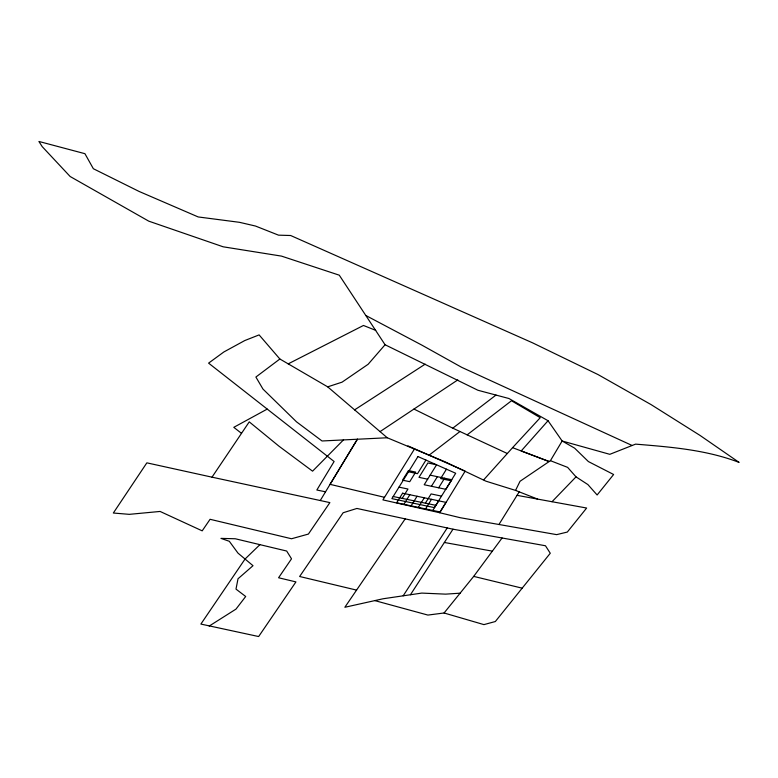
<?xml version="1.0" encoding="UTF-8"?>
<svg xmlns="http://www.w3.org/2000/svg" width="778" height="778" viewBox="0 0 778 778"><rect width="100%" height="100%" fill="white"/><g stroke="black" fill="none" stroke-linecap="round" stroke-linejoin="round"><path stroke-width="1.17" d="M325.544 491.803L316.841 490.014L334.112 461.5L208.592 363.132L223.86 351.967L244.778 340.55L259.113 334.9L279.866 359.008L327.684 386.841L387.25 437.761L444.928 461.762L485.9 481.164L515.551 490.412L520.025 481.29L550.416 460.683L562.144 441L548.043 420.723L508.9 398.501L477.935 390.264L385.071 344.751L339.276 275.179L281.51 256.118L223.16 246.801L148.763 221.156L70.166 176.518L42.226 146.653L38.9 141.46L84.928 153.684L93.35 168.719L139.106 191.446L198.186 216.945L239.507 222.323L255.476 226.038L278.534 235.16L290.651 235.51L532.609 342.855L598.049 374.578L651.04 404.579L699.996 435.398L739.1 462.404C706.074 449.752 670.529 447 635.587 444.131L609.806 454.323L562.144 441L574.592 448.128L588.392 461.568L613.618 474.502L597.125 494.993L587.896 484.577L576.021 476.856L567.629 467.374L550.416 460.683M320.254 500.536L357.481 439.084L330.057 484.344L384.507 497.317M414.635 448.741L382.912 499.884L439.755 512.751L465.166 471.128L407.954 445.872M402.187 498.367L407.973 489.031L398.997 487.135M425.936 460.08L417.494 473.685L408.518 471.789M403.889 504.319L409.831 494.73M411.115 505.846L417.066 496.257M418.34 507.382L424.292 497.784M431.43 486.279L437.382 476.69M425.371 503.171L431.109 493.923L441.525 496.121M446.455 469.173L440.63 478.577L451.036 480.775M425.576 508.909L431.518 499.311M438.656 487.806L444.608 478.217M432.801 510.436L438.753 500.847M439.755 512.751L460.333 517.73L498.941 524.489L519.208 491.852M403.169 595.822L447.224 527.951M410.434 594.752L452.99 529.196L545.466 545.757L550.27 553.246L495.343 621.525L483.935 624.617L444.082 612.986L427.9 615.077L374.977 600.645M211.995 477.167L329.872 502.607L308.399 534.068L291.526 538.755L210.079 519.296L202.192 530.849L160.093 511.447L129.294 514.346L113.335 513.023L146.847 462.842L211.995 477.167L249.252 421.861L278.991 446.202L312.571 471.167L343.584 439.784M405.192 518.868L344.839 607.278L383.087 598.768L421.744 593.089L445.619 594.139L460.109 593.186M444.082 612.986L473.695 576.391L502.082 537.987M385.071 344.751L368.12 364.289L342.048 382.163L327.684 386.841M548.043 420.723L521.211 450.948L549.151 461.539L512.576 447.671L483.78 479.744M512.576 447.671L540.233 417.698L511.496 400.758L467.15 434.853M552.03 501.722L576.021 476.856M259.93 544.649L245.051 559.032L200.88 624.073L258.646 636.54L295.941 581.905L278.582 577.762L291.517 558.808L286.683 551.038L235.287 538.765L220.952 538.376L229.316 541.293L237.99 553.119L253.006 565.694L238.019 578.764L235.987 589.111L245.692 596.493L235.987 609.106L209.204 626.066M413.945 409.063L452.777 428.172L495.994 395.068M429.281 455.033L459.973 431.518L507.324 453.516M279.866 359.008L255.894 377.038L262.974 389.078L296.515 421.841L322.034 440.98L387.25 437.761M380.034 431.615L457.785 379.917M354.544 409.899L425.187 364.153M267.214 409.092L233.799 427.326L241.511 433.356M288.21 363.861L363.462 325.467L375.725 330.358M498.941 524.489L556.649 534.642L567.318 532.055L586.641 508.034L517.039 495.343M444.364 542.48L492.357 551.145M393.182 496.51L435.816 505.321M430.146 475.154L451.833 479.744L445.891 489.333L424.204 484.752L436.575 464.797L427.9 462.968L418.982 477.352L427.647 479.18M452.99 529.196L356.908 508.452L343.156 512.741L299.637 576.498L356.567 590.103M473.695 576.391L522.174 588.168M515.551 490.412L537.598 499.087M632.144 445.493L461.646 367.313L421.783 345.082L366.195 315.683M452.777 428.172L459.973 431.518M408.46 470.573L402.518 480.162L409.743 481.689L415.695 472.1L408.46 470.573M417.961 456.55L391.869 498.63L434.387 507.626L455.694 473.267L417.961 456.55M402.605 493.203L396.654 502.792L440.027 511.963L445.979 502.374L402.605 493.203"/></g></svg>
